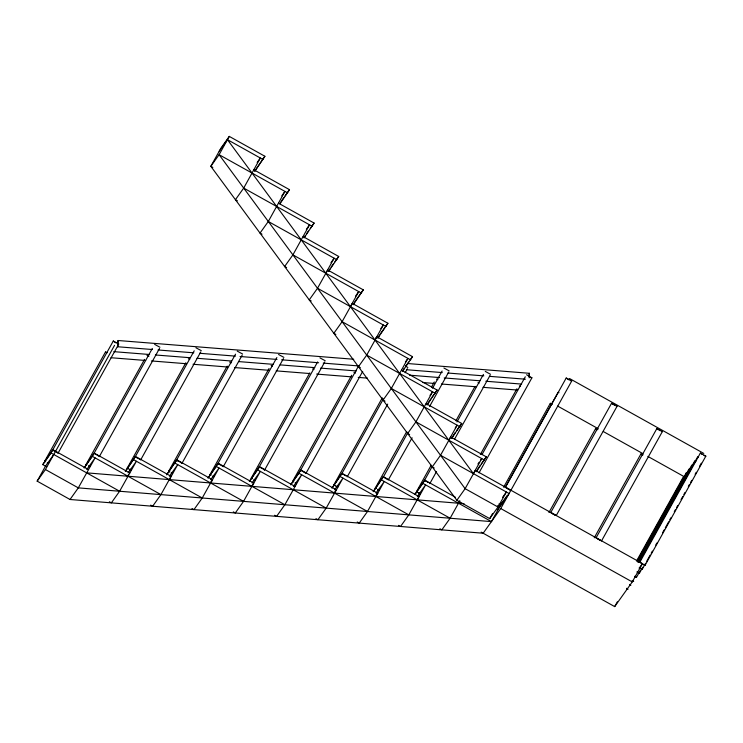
<?xml version="1.0" encoding="UTF-8"?>
<svg xmlns="http://www.w3.org/2000/svg" width="743" height="743" viewBox="0 0 743 743"><rect width="100%" height="100%" fill="white"/><g stroke="black" fill="none" stroke-linecap="round" stroke-linejoin="round"><path stroke-width="1.11" d="M117.543 345.857L117.57 346.749L152.241 349.516M117.673 343.647L118.063 340.508L353.761 359.25M528.97 376.367L529.183 374.147M529.137 377.825L529.387 373.246L529.248 373.72M45.397 461.765L44.719 461.152L105.487 351.968L107.373 352.711M144.551 359.389L86.03 464.524L86.532 465.016M105.497 352.033L106.165 352.591M118.639 343.879L113.28 341.018L113.633 341.399M185.861 362.76L127.341 467.895L128.223 468.647M135.644 457.437L135.142 456.945L194.22 350.798M227.172 366.132L168.661 471.276L169.534 472.028M177.14 460.939L176.453 460.316L235.54 354.17M269.05 368.5L209.972 474.647L210.65 475.269M309.803 372.884L251.283 478.018L252.165 478.771M293.104 481.891L292.603 481.399L351.68 375.243M334.796 485.523L333.913 484.77L382.301 397.83M383.351 399.01L341.715 473.82L342.217 474.313M375.577 488.522L375.224 488.142L406.737 431.534M407.786 432.714L383.156 477.387M412.133 437.794L388.273 479.969M417.222 492.135L416.544 491.522L431.172 465.239M506.122 487.817L505.444 487.204L566.212 378.02L569.872 379.738L571.692 381.048L500.745 508.546L483.164 533.233L70.028 499.491L37.15 481.139L45.509 466.13L53.775 454.512M479.012 472.845L531.904 377.815L526.573 374.751M503.615 487.232L550.312 403.319L552.467 404.192M505.184 487.445L558.077 392.415L558.996 392.694M566.203 378.048L566.714 378.512M550.795 512.466L556.247 515.54L617.015 406.365L615.445 405.167L611.535 403.31L550.767 512.484L551.269 512.976M548.938 512.512L595.635 428.609L597.79 429.482M611.526 403.338L612.037 403.802M596.592 538.266L596.09 537.774L656.858 428.59L662.338 431.646L661.614 431.46M601.31 540.811L596.165 537.756M594.261 537.793L640.958 453.889L643.113 454.762M656.877 428.655L657.36 429.082M634.894 576.707L636.5 577.339L640.466 570.243M639.723 562.451L700.361 453.072L705.85 456.128L705.302 456.016M637.225 572.444L639.379 573.317L642.751 567.253M639.314 568.024L642.203 569.333L645.602 563.25M641.664 563.742L645.073 565.312L705.85 456.128M636.565 561.002L683.263 477.09L684.192 477.368M637.16 561.039L686.114 473.087L686.838 473.282M637.763 561.076L688.965 469.084L689.885 469.362M637.8 562.135L691.817 465.081L692.736 465.359M638.395 562.172L694.668 461.078L695.81 461.459M638.999 562.21L697.519 457.075L698.439 457.354M700.38 453.146L700.872 453.564M117.608 346.721L118.1 340.526M529.332 373.292L408.065 363.568M46.725 466.808L42.769 464.607L52.855 449.71L88.482 469.585M42.769 464.607L51.035 452.989L113.28 341.018M264.898 156.271L254.803 171.159L264.898 156.271L229.281 136.396L219.101 154.683L210.826 166.302L456.852 500.29L489.73 518.633L498.005 507.014L506.364 492.005L502.547 497.364M37.15 481.139L45.425 469.53L114.543 345.337M57.991 453.249L118.759 344.074M129.793 472.957L94.175 453.081L84.08 467.979L92.355 456.36L152.343 348.43M237.426 200.814L235.429 199.7L243.704 188.081L260.338 158.018L257.152 162.485M159.513 348.458L99.311 456.629L97.732 455.44M135.486 456.462L125.391 471.35L135.486 456.462L171.104 476.328L160.925 494.615L152.659 506.234L150.662 505.129M262.028 234.212L260.031 233.098L268.307 221.479L284.94 191.415L281.755 195.883M109.351 501.748L111.348 502.862L119.614 491.244L136.406 461.264L128.13 472.882M279.86 203.74L280.78 202.105M280.046 203.666L289.501 189.669L253.883 169.794M140.622 460.001L200.824 351.829M176.797 459.833L166.711 474.731L176.797 459.833L212.424 479.709L202.245 497.996L193.969 509.614L191.982 508.5M286.631 267.61L284.634 266.496L292.909 254.877L309.543 224.813L306.357 229.281M169.367 479.653L177.716 464.635L169.45 476.254M304.463 237.138L305.382 235.503M304.008 237.955L314.103 223.067L278.486 203.192M181.933 463.372L242.144 355.21M233.293 511.871L235.29 512.986L243.555 501.367L253.734 483.08L218.117 463.205L208.021 478.102L216.287 466.483L276.851 357.55M325.787 273.22L334.146 258.211L330.96 262.678M311.233 301.008L309.237 299.893L317.512 288.275L327.691 269.988L363.308 289.863L353.213 304.76L355.043 301.482M210.678 483.024L219.036 468.016L210.761 479.625M329.976 268.901L328.61 271.353L338.706 256.465L303.088 236.59M223.253 466.753L283.454 358.581M295.045 486.451L259.428 466.585L249.332 481.473L257.607 469.855L317.605 361.934M350.39 306.627L358.748 291.609L355.563 296.076M335.836 334.406L333.839 333.291L342.114 321.682L352.293 303.395L387.911 323.261L377.815 338.158L379.636 334.879M251.988 486.396L260.347 471.387L252.072 483.006M264.564 470.124L324.765 361.952M336.365 489.832L300.739 469.957L290.652 484.854L298.918 473.235L358.349 366.318M374.992 340.025L383.351 325.007L380.806 328.582M360.439 367.804L358.442 366.698L366.717 355.08L376.896 336.793L412.514 356.659L402.418 371.556M274.604 515.252L276.6 516.357L284.866 504.738L301.658 474.758L293.392 486.377M305.875 473.495L362.705 371.398M332.418 487.408L342.059 473.328L377.676 493.203L367.497 511.49L359.231 523.109L357.234 521.995M331.963 488.225L342.059 473.328M385.041 401.201L383.044 400.096L391.32 388.478L407.953 358.405L405.409 361.98M315.924 518.623L317.911 519.738L326.186 508.119L342.969 478.139L334.703 489.748M402.873 370.738L404.238 368.277M347.195 476.876L387.707 404.09M405.149 372.745L407.396 368.704M431.497 387.047L434.311 381.995M432.537 388.227L442.104 371.045M383.369 476.709L373.274 491.597L383.369 476.709L418.987 496.575L408.808 514.862L400.542 526.481L398.545 525.375M409.644 434.609L407.647 433.494L415.922 421.875L432.556 391.812L430.011 395.378M375.93 496.519L384.289 481.51L376.014 493.129M430.754 399L427.021 404.954L437.116 390.056L401.499 370.19M429.584 406.449L448.707 372.076M415.049 494.151L424.68 480.08L455.357 497.188M455.923 420.752L475.056 386.379M415.226 494.076L422.86 483.359L432.212 466.409M456.973 421.931L483.424 374.416M448.8 440.218L457.159 425.21L455.245 427.884M434.246 468.006L432.25 466.892L440.525 455.273L450.704 436.986L486.321 456.861L476.226 471.749L479.959 465.796M417.241 499.9L425.6 484.882L417.334 496.5M455.357 432.398L451.623 438.351L461.719 423.464L426.101 403.588M429.816 483.619L436.568 471.489M454.577 439.141L490.027 375.456M480.359 454.456L516.933 388.747M481.966 454.623L525.292 376.785M439.865 528.747L441.853 529.861L450.128 518.242L459.852 500.773M458.561 503.271L459.676 501.265M489.73 518.633L492.516 513.627M45.425 469.53L78.303 487.872L491.439 521.614L501.618 503.327M498.85 504.042L500.828 505.147L502.649 501.878M601.57 540.83L662.31 431.664M481.176 532.118L614.693 606.604L617.368 601.793M614.693 606.604L632.265 581.918L642.444 563.631L475.306 470.384L465.127 488.671L456.852 500.29M646.726 561.225L650.106 555.16M651.23 553.136L652.354 551.12M655.735 545.056L656.858 543.031M662.487 532.917L664.168 529.889M665.291 527.864L668.672 521.8M669.796 519.775L670.92 517.76M674.3 511.695L675.424 509.67M676.548 507.645L677.672 505.63M681.052 499.556L682.743 496.528M683.866 494.504L684.99 492.479M688.362 486.414L689.495 484.399M690.619 482.374L691.742 480.35M695.114 474.285L696.247 472.269M699.618 466.195L701.308 463.168M229.281 136.396L221.005 148.015L210.826 166.302L212.823 167.407M219.185 151.284L227.46 139.675L263.078 159.541M86.82 469.502L95.095 457.892L78.303 487.872L70.028 499.491M281.235 201.279L283.78 197.712M285.052 195.92L289.501 189.669M127.248 476.532L128.52 474.74M306.469 233.785L308.382 231.11M310.286 228.426L314.103 223.067M331.072 267.192L333.616 263.616M334.889 261.824L338.706 256.465M211.151 481.492L212.424 479.709M355.674 300.59L363.308 289.863M375.624 338.576L376.896 336.793M380.908 333.096L384.735 327.728M386.007 325.945L387.911 323.261M405.511 366.494L408.696 362.027M410.6 359.343L412.514 356.659M334.452 492.507L335.725 490.724M432.027 397.208L433.931 394.533M435.203 392.741L437.116 390.056M376.404 494.987L377.676 493.203M456.629 430.606L461.719 423.464M477.944 463.966L479.216 462.183M480.489 460.391L481.761 458.607L473.402 473.616L227.46 139.675M481.232 464.004L486.321 456.861M499.073 506.902L507.107 495.618M497.253 510.181L499.798 506.605L497.801 505.491M500.828 505.147L509.104 493.538L440.525 455.273M639.194 568.2L642.444 563.631M195.911 347.761L201.26 350.622M44.719 461.152L45.639 461.422M86.03 464.524L86.755 464.709M135.142 456.945L139.052 458.812M127.341 467.895L128.27 468.174M176.453 460.316L178.348 461.059M168.661 471.276L169.803 471.647M209.972 474.647L211.114 475.028M251.283 478.018L252.211 478.297M292.603 481.399L293.745 481.77M341.715 473.82L343.35 474.424M333.913 484.77L334.638 484.956M531.904 377.788L530.976 377.537M383.026 477.192L383.75 477.377M375.224 488.142L376.376 488.522M571.692 381.075L570.968 380.89M416.544 491.522L417.26 491.708M505.444 487.204L510.664 490.241M639.593 562.256L645.082 565.284M642.203 569.333L639.407 567.411M636.5 577.339L634.959 576.131M154.628 344.371L159.949 347.25M237.249 351.123L242.571 354.002M278.569 354.495L283.891 357.374M616.987 406.375L616.291 406.17M158.018 349.972L193.83 352.823M199.607 353.278L235.429 356.129M240.045 356.501L277.018 359.436M281.634 359.807L318.608 362.742M323.233 363.113L359.045 365.965M406.412 369.726L442.224 372.577M448.001 373.042L483.814 375.884M489.591 376.348L525.412 379.199M113.8 351.653L149.612 354.504M155.389 354.968L190.05 357.717M196.979 358.275L231.64 361.033M238.568 361.581L273.229 364.339M280.167 364.887L314.818 367.646M320.595 368.11L356.417 370.952M409.56 375.178L439.596 377.574M444.221 377.936L480.034 380.787M485.811 381.243L521.623 384.094M110.995 357.727L145.656 360.485M151.423 360.94L186.084 363.699M193.022 364.256L227.683 367.014M234.612 367.562L269.272 370.32M276.201 370.868L309.71 373.534M316.639 374.082L351.3 376.84M358.228 377.398L367.469 378.131M422.925 382.543L434.479 383.462M441.416 384.01L476.068 386.769M483.006 387.317L517.667 390.075M86.652 472.854L464.022 503.68M497.485 506.41L499.798 506.605M443.868 367.989L449.144 370.868M319.927 357.866L325.202 360.745M485.263 371.379L490.529 374.314M146.956 355.33L148.953 356.222M229.68 362.11L231.314 362.835M188.369 358.739L189.744 359.324M271.13 365.528L272.375 366.076M436.54 379.079L437.887 379.701M353.909 372.336L355.516 373.088M312.599 368.955L313.945 369.577M519.348 385.905L520.518 386.453M478.028 382.524L479.198 383.082M502.064 504.469L501.154 504.042M301.324 470.718L300.627 470.728M218.693 463.966L217.792 463.678L218.117 464.078M704.921 455.858L703.955 455.394M509.995 489.981L507.014 488.392M555.318 515.27L552.337 513.673M600.641 540.551L597.66 538.963M629.683 584.955L630.826 585.326L629.73 584.435M626.832 588.958L627.974 589.329L626.646 588.289M94.751 453.843L95.717 454.307M425.72 481.055L424.569 480.851M218.916 464.069L222.742 466.26M632.042 580.71L633.677 581.323L632.581 580.432M384.41 477.684L387.827 479.634M260.719 467.681L259.112 467.05L259.762 467.691M302.029 471.053L304.054 472.158M530.01 377.072L529.49 376.803M426.231 481.306L427.253 481.854M420.129 493.835L418.615 493.008M378.819 490.464L377.797 489.916M343.6 474.554L344.622 475.102M337.498 487.083L336.235 486.405M296.188 483.712L295.417 483.303M254.877 480.34L253.855 479.792M213.557 476.96L212.786 476.551M172.246 473.588L171.224 473.04M130.935 470.217L129.663 469.53M89.615 466.836L88.593 466.298M48.304 463.465L47.283 462.917M261.239 467.941L262.242 468.489M178.608 461.199L179.611 461.747M569.277 380.063L568.776 379.794M614.6 405.353L614.099 405.074M659.923 430.634L659.422 430.364M96.237 454.586L97.24 455.143M55.177 451.345L52.512 450.193L52.864 450.574M116.094 342.922L115.602 342.644M377.89 489.293L379.134 490.009M295.268 482.541L296.503 483.266M171.327 472.418L172.562 473.142M88.696 465.675L89.94 466.39M287.68 192.939L219.101 154.683L465.127 488.671L498.005 507.014M243.704 188.081L312.283 226.336M569.519 378.531L703.779 453.425M268.307 221.479L336.885 259.744M292.909 254.877L361.488 293.141M557.677 406.087L598.208 428.702M603.279 431.525L642.797 453.574M647.859 456.406L684.34 476.755M317.512 288.275L386.091 326.539M342.114 321.682L410.693 359.937M366.717 355.08L435.296 393.335M391.32 388.478L459.898 426.733M415.922 421.875L484.501 460.131M500.745 508.546L632.265 581.918M422.86 483.359L491.439 521.614M416.414 491.699L420.371 493.909M381.549 479.978L450.128 518.242M340.229 476.607L408.808 514.862M333.783 484.947L337.74 487.157M298.918 473.235L367.497 511.49M257.607 469.855L326.186 508.119M216.287 466.483L284.866 504.738M174.976 463.112L243.555 501.367M133.666 459.731L202.245 497.996M127.22 468.081L131.177 470.282M92.355 456.36L160.925 494.615M51.035 452.989L119.614 491.244M405.39 365.928L407.833 367.497M419.451 492.804L420.445 493.389M212.888 475.929L213.882 476.514M130.257 469.186L131.251 469.762M55.428 451.484L56.422 452.06M637.057 571.683L639.379 573.29M427.494 481.993L428.488 482.579M337.071 486.191L337.824 486.637M254.44 479.449L255.193 479.885M47.877 462.573L48.629 463.019M345.114 475.39L345.866 475.836M702.181 454.41L701.698 454.112M568.033 379.357L567.308 378.911M262.743 468.787L264.434 469.929M180.112 462.035L181.877 463.251M658.428 429.779L657.954 429.482M613.105 404.498L612.631 404.201M642.528 455.078L641.646 454.512M597.205 429.798L596.313 429.222M501.219 503.466L502.277 504.163M114.859 342.207L113.967 341.631M304.305 472.307L305.197 472.882M139.294 458.96L140.121 459.508M56.895 452.357L57.638 452.868M695.541 461.83L694.677 461.152M686.792 473.709L686.114 473.115M698.021 457.567L697.51 457.103M641.469 454.382L640.977 453.964M596.137 429.101L595.654 428.674M550.814 403.811L550.312 403.347"/></g></svg>
